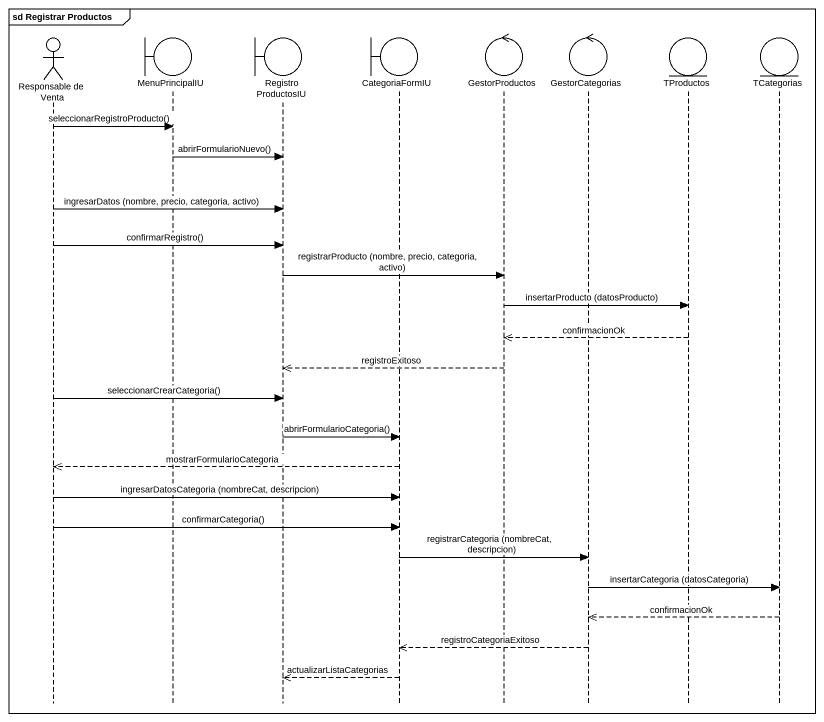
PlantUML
@startuml
mainframe sd Registrar Productos
hide footbox
actor "Responsable de Venta" as Responsable_de_Venta
boundary MenuPrincipalIU
boundary RegistroProductosIU
boundary CategoriaFormIU
control GestorProductos
control GestorCategorias
entity TProductos
entity TCategorias

Responsable_de_Venta -> MenuPrincipalIU : seleccionarRegistroProducto()
MenuPrincipalIU -> RegistroProductosIU : abrirFormularioNuevo()
Responsable_de_Venta -> RegistroProductosIU : ingresarDatos (nombre, precio, categoria, activo)
Responsable_de_Venta -> RegistroProductosIU : confirmarRegistro()
RegistroProductosIU -> GestorProductos : registrarProducto (nombre, precio, categoria, activo)
GestorProductos -> TProductos : insertarProducto (datosProducto)
TProductos -->> GestorProductos : confirmacionOk
GestorProductos -->> RegistroProductosIU : registroExitoso
Responsable_de_Venta -> RegistroProductosIU : seleccionarCrearCategoria()
RegistroProductosIU -> CategoriaFormIU : abrirFormularioCategoria()
CategoriaFormIU -->> Responsable_de_Venta : mostrarFormularioCategoria
Responsable_de_Venta -> CategoriaFormIU : ingresarDatosCategoria (nombreCat, descripcion)
Responsable_de_Venta -> CategoriaFormIU : confirmarCategoria()
CategoriaFormIU -> GestorCategorias : registrarCategoria (nombreCat, descripcion)
GestorCategorias -> TCategorias : insertarCategoria (datosCategoria)
TCategorias -->> GestorCategorias : confirmacionOk
GestorCategorias -->> CategoriaFormIU : registroCategoriaExitoso
CategoriaFormIU -->> RegistroProductosIU : actualizarListaCategorias
@enduml
